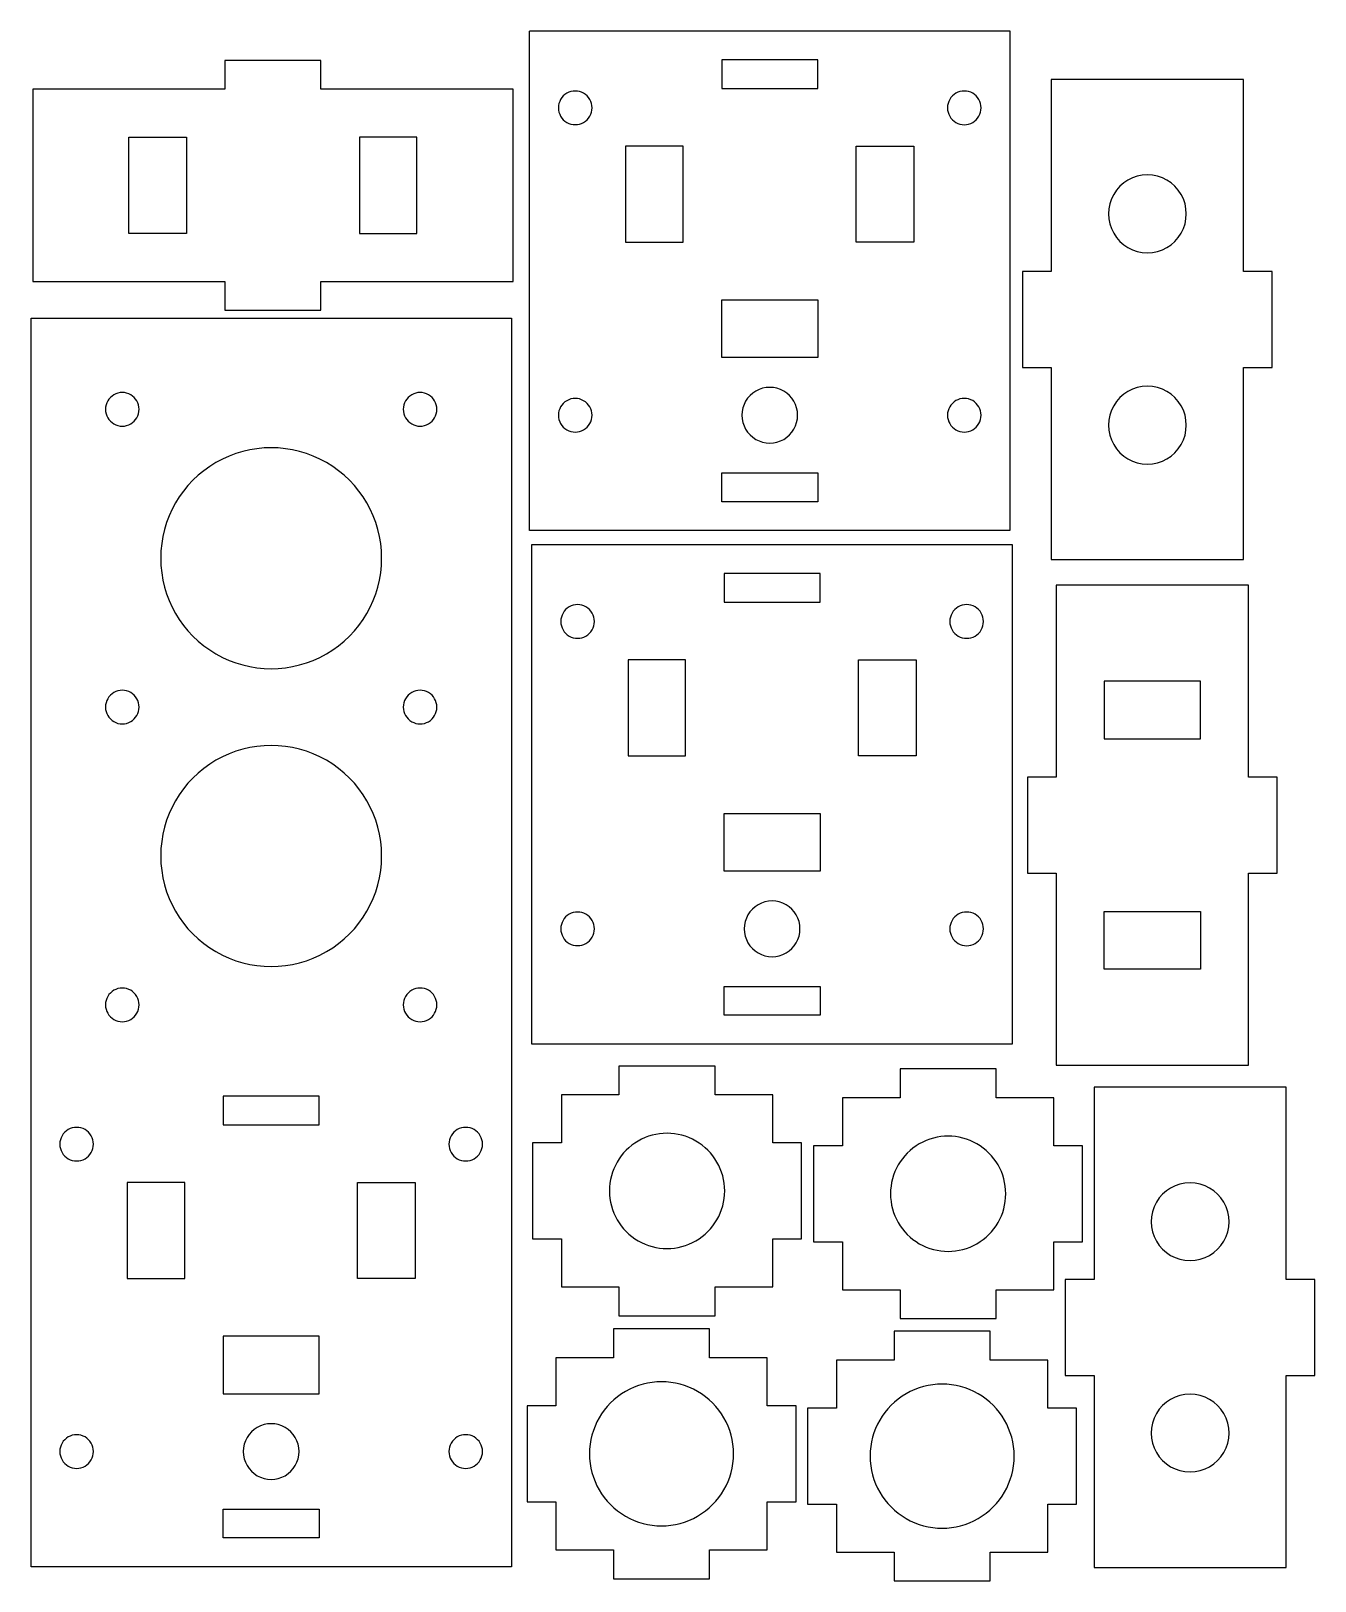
# Model space of a CAD drawing. Extents: x 5 to 274, y 3 to 165.
# Drawn here: x 4.7 to 138.4, y 3.5 to 164.9 of the extents above; entities that cross this region are included whole.
import ezdxf

# ---------------------------------------------------------------- set-up
doc = ezdxf.new("R2010")
doc.units = 0
doc.layers.add('Layer_1', color=7, linetype='CONTINUOUS')

msp = doc.modelspace()

# ---------------------------------------------------------------- linework, layer by layer
at = {"layer": 'Layer_1', "color": 7}
for p, q in [((56.642858, 112.893654), (56.642858, 164.893652)), ((56.642858, 164.893652), (106.642857, 164.893652)), ((106.642857, 164.893652), (106.642857, 112.893654)), ((34.924009, 161.824954), (24.92386, 161.824954)), ((24.92386, 161.824954), (24.92386, 158.824689)), ((34.924009, 158.824689), (34.924009, 161.824954)), ((130.952562, 159.861723), (110.952266, 159.861723)), ((110.952266, 159.861723), (110.952266, 139.86198)), ((130.952562, 139.86198), (130.952562, 159.861723)), ((24.92386, 158.824689), (4.924117, 158.824689)), ((4.924117, 158.824689), (4.924117, 138.824946)), ((54.923752, 158.824689), (34.924009, 158.824689)), ((54.923752, 138.824946), (54.923752, 158.824689)), ((4.924117, 138.824946), (24.92386, 138.824946)), ((24.92386, 138.824946), (24.92386, 135.824681)), ((34.924009, 135.824681), (34.924009, 138.824946)), ((34.924009, 138.824946), (54.923752, 138.824946)), ((110.952266, 139.86198), (107.952551, 139.86198)), ((107.952551, 139.86198), (107.952551, 129.861831)), ((133.952274, 139.86198), (130.952562, 139.86198)), ((133.952274, 129.861831), (133.952274, 139.86198)), ((133.952274, 139.86198), (133.952274, 139.86198)), ((24.92386, 135.824681), (34.924009, 135.824681)), ((34.924009, 135.824681), (34.924009, 135.824681)), ((4.745735, 5.007081), (4.745735, 135.007081)), ((4.745735, 135.007081), (54.745734, 135.007081)), ((54.745734, 135.007081), (54.745734, 5.007081)), ((107.952551, 129.861831), (110.952266, 129.861831)), ((110.952266, 129.861831), (110.952266, 109.862088)), ((130.952562, 109.862088), (130.952562, 129.861831)), ((130.952562, 129.861831), (133.952274, 129.861831)), ((106.642857, 112.893654), (56.642858, 112.893654)), ((56.887847, 59.42224), (56.887847, 111.422238)), ((56.887847, 111.422238), (106.887845, 111.422238)), ((106.642857, 112.893654), (106.642857, 112.893654)), ((106.887845, 111.422238), (106.887845, 59.42224)), ((110.952266, 109.862088), (130.952562, 109.862088)), ((131.465543, 107.214855), (111.4658, 107.214855)), ((111.4658, 107.214855), (111.4658, 87.215112)), ((131.465543, 87.215112), (131.465543, 107.214855)), ((111.4658, 87.215112), (108.465535, 87.215112)), ((108.465535, 87.215112), (108.465535, 77.214963)), ((134.465808, 87.215112), (131.465543, 87.215112)), ((134.465808, 77.214963), (134.465808, 87.215112)), ((134.465808, 87.215112), (134.465808, 87.215112)), ((108.465535, 77.214963), (111.4658, 77.214963)), ((111.4658, 77.214963), (111.4658, 57.21522)), ((131.465543, 57.21522), (131.465543, 77.214963)), ((131.465543, 77.214963), (134.465808, 77.214963)), ((106.887845, 59.42224), (56.887847, 59.42224)), ((106.887845, 59.42224), (106.887845, 59.42224)), ((65.95007, 57.139187), (65.95007, 54.138922)), ((75.950216, 57.139187), (65.95007, 57.139187)), ((65.95007, 57.139187), (65.95007, 57.139187)), ((75.950216, 54.138922), (75.950216, 57.139187)), ((95.211818, 56.843988), (95.211818, 53.84374)), ((105.211965, 56.843988), (95.211818, 56.843988)), ((95.211818, 56.843988), (95.211818, 56.843988)), ((105.211965, 53.84374), (105.211965, 56.843988)), ((111.4658, 57.21522), (131.465543, 57.21522)), ((135.397788, 54.932499), (115.397492, 54.932499)), ((115.397492, 54.932499), (115.397492, 34.932757)), ((135.397788, 34.932757), (135.397788, 54.932499)), ((65.95007, 54.138922), (59.95009, 54.138922)), ((59.95009, 54.138922), (59.95009, 49.13885)), ((81.950196, 54.138922), (75.950216, 54.138922)), ((81.950196, 49.13885), (81.950196, 54.138922)), ((95.211818, 53.84374), (89.211839, 53.84374)), ((89.211839, 53.84374), (89.211839, 48.843665)), ((111.211944, 53.84374), (105.211965, 53.84374)), ((111.211944, 48.843665), (111.211944, 53.84374)), ((59.95009, 49.13885), (56.949825, 49.13885)), ((56.949825, 49.13885), (56.949825, 39.139254)), ((84.949908, 49.13885), (81.950196, 49.13885)), ((84.949908, 39.139254), (84.949908, 49.13885)), ((89.211839, 48.843665), (86.211574, 48.843665)), ((86.211574, 48.843665), (86.211574, 38.844052)), ((114.211656, 48.843665), (111.211944, 48.843665)), ((114.211656, 38.844052), (114.211656, 48.843665)), ((56.949825, 39.139254), (59.95009, 39.139254)), ((59.95009, 39.139254), (59.95009, 34.139179)), ((81.950196, 34.139179), (81.950196, 39.139254)), ((81.950196, 39.139254), (84.949908, 39.139254)), ((86.211574, 38.844052), (89.211839, 38.844052)), ((89.211839, 38.844052), (89.211839, 33.843977)), ((111.211944, 33.843977), (111.211944, 38.844052)), ((111.211944, 38.844052), (114.211656, 38.844052)), ((59.95009, 34.139179), (65.95007, 34.139179)), ((65.95007, 34.139179), (65.95007, 31.138914)), ((75.950216, 31.138914), (75.950216, 34.139179)), ((75.950216, 34.139179), (81.950196, 34.139179)), ((115.397492, 34.932757), (112.397777, 34.932757)), ((112.397777, 34.932757), (112.397777, 24.932607)), ((138.397499, 34.932757), (135.397788, 34.932757)), ((138.397499, 24.932607), (138.397499, 34.932757)), ((138.397499, 34.932757), (138.397499, 34.932757)), ((89.211839, 33.843977), (95.211818, 33.843977)), ((95.211818, 33.843977), (95.211818, 30.843729)), ((105.211965, 30.843729), (105.211965, 33.843977)), ((105.211965, 33.843977), (111.211944, 33.843977)), ((65.95007, 31.138914), (75.950216, 31.138914)), ((95.211818, 30.843729), (105.211965, 30.843729)), ((65.379343, 29.770791), (65.379343, 26.770526)), ((75.379493, 29.770791), (65.379343, 29.770791)), ((65.379343, 29.770791), (65.379343, 29.770791)), ((75.379493, 26.770526), (75.379493, 29.770791)), ((94.583975, 29.530188), (94.583975, 26.529923)), ((104.584125, 29.530188), (94.583975, 29.530188)), ((94.583975, 29.530188), (94.583975, 29.530188)), ((104.584125, 26.529923), (104.584125, 29.530188)), ((65.379343, 26.770526), (59.379366, 26.770526)), ((59.379366, 26.770526), (59.379366, 21.771005)), ((81.379469, 26.770526), (75.379493, 26.770526)), ((81.379469, 21.771005), (81.379469, 26.770526)), ((94.583975, 26.529923), (88.583999, 26.529923)), ((88.583999, 26.529923), (88.583999, 21.530402)), ((110.584101, 26.529923), (104.584125, 26.529923)), ((110.584101, 21.530402), (110.584101, 26.529923)), ((112.397777, 24.932607), (115.397492, 24.932607)), ((115.397492, 24.932607), (115.397492, 4.932865)), ((135.397788, 4.932865), (135.397788, 24.932607)), ((135.397788, 24.932607), (138.397499, 24.932607)), ((59.379366, 21.771005), (56.379652, 21.771005)), ((56.379652, 21.771005), (56.379652, 11.770856)), ((84.379734, 21.771005), (81.379469, 21.771005)), ((84.379734, 11.770856), (84.379734, 21.771005)), ((88.583999, 21.530402), (85.584284, 21.530402)), ((85.584284, 21.530402), (85.584284, 11.530253)), ((113.584366, 21.530402), (110.584101, 21.530402)), ((113.584366, 11.530253), (113.584366, 21.530402)), ((56.379652, 11.770856), (59.379366, 11.770856)), ((59.379366, 11.770856), (59.379366, 6.770784)), ((81.379469, 6.770784), (81.379469, 11.770856)), ((81.379469, 11.770856), (84.379734, 11.770856)), ((85.584284, 11.530253), (88.583999, 11.530253)), ((88.583999, 11.530253), (88.583999, 6.530181)), ((110.584101, 6.530181), (110.584101, 11.530253)), ((110.584101, 11.530253), (113.584366, 11.530253)), ((59.379366, 6.770784), (65.379343, 6.770784)), ((65.379343, 6.770784), (65.379343, 3.770519)), ((75.379493, 3.770519), (75.379493, 6.770784)), ((75.379493, 6.770784), (81.379469, 6.770784)), ((88.583999, 6.530181), (94.583975, 6.530181)), ((94.583975, 6.530181), (94.583975, 3.529916)), ((104.584125, 3.529916), (104.584125, 6.530181)), ((104.584125, 6.530181), (110.584101, 6.530181)), ((54.745734, 5.007081), (4.745735, 5.007081)), ((54.745734, 5.007081), (54.745734, 5.007081)), ((115.397492, 4.932865), (135.397788, 4.932865)), ((65.379343, 3.770519), (75.379493, 3.770519)), ((94.583975, 3.529916), (104.584125, 3.529916))]:
    msp.add_line(p, q, dxfattribs=at)
at = {"layer": 'Layer_1', "color": 1}
for p, q in [((86.642857, 161.893652), (76.642858, 161.893652)), ((76.642858, 161.893652), (76.642858, 158.893652)), ((86.642857, 158.893652), (86.642857, 161.893652)), ((86.642857, 161.893652), (86.642857, 161.893652)), ((76.642858, 158.893652), (86.642857, 158.893652)), ((63.142858, 156.893654), (63.142858, 156.893654)), ((103.642857, 156.893654), (103.642857, 156.893654)), ((14.923857, 143.824792), (14.923857, 153.8248)), ((14.923857, 153.8248), (20.923857, 153.8248)), ((20.923857, 153.8248), (20.923857, 143.824792)), ((44.923856, 153.8248), (38.923857, 153.8248)), ((38.923857, 153.8248), (38.923857, 143.824792)), ((44.923856, 143.824792), (44.923856, 153.8248)), ((72.642858, 152.893653), (66.642858, 152.893653)), ((66.642858, 152.893653), (66.642858, 142.893653)), ((72.642858, 142.893653), (72.642858, 152.893653)), ((72.642858, 152.893653), (72.642858, 152.893653)), ((90.642858, 142.893653), (90.642858, 152.893653)), ((90.642858, 152.893653), (96.642857, 152.893653)), ((96.642857, 152.893653), (96.642857, 142.893653)), ((96.642857, 152.893653), (96.642857, 152.893653)), ((20.923857, 143.824792), (14.923857, 143.824792)), ((14.923857, 143.824792), (14.923857, 143.824792)), ((38.923857, 143.824792), (44.923856, 143.824792)), ((38.923857, 143.824792), (38.923857, 143.824792)), ((66.642858, 142.893653), (72.642858, 142.893653)), ((96.642857, 142.893653), (90.642858, 142.893653)), ((120.952486, 141.811906), (120.952486, 141.811906)), ((76.642858, 130.893652), (76.642858, 136.893651)), ((76.642858, 136.893651), (86.642857, 136.893651)), ((86.642857, 136.893651), (86.642857, 130.893652)), ((86.642857, 130.893652), (76.642858, 130.893652)), ((86.642857, 130.893652), (86.642857, 130.893652)), ((15.995735, 125.50708), (15.995735, 125.50708)), ((46.995734, 125.50708), (46.995734, 125.50708)), ((63.142858, 124.893658), (63.142858, 124.893658)), ((84.542858, 124.893658), (84.542858, 124.893658)), ((103.642857, 124.893658), (103.642857, 124.893658)), ((120.952486, 119.811906), (120.952486, 119.811906)), ((76.642858, 115.893648), (76.642858, 118.893642)), ((76.642858, 118.893642), (86.642857, 118.893642)), ((86.642857, 118.893642), (86.642857, 115.893648)), ((86.642857, 115.893648), (76.642858, 115.893648)), ((86.642857, 115.893648), (86.642857, 115.893648)), ((41.245735, 110.00708), (41.245735, 110.00708)), ((86.887846, 108.422238), (76.887847, 108.422238)), ((76.887847, 108.422238), (76.887847, 105.422238)), ((86.887846, 105.422238), (86.887846, 108.422238)), ((86.887846, 108.422238), (86.887846, 108.422238)), ((76.887847, 105.422238), (86.887846, 105.422238)), ((63.387847, 103.42224), (63.387847, 103.42224)), ((103.887846, 103.42224), (103.887846, 103.42224)), ((72.887846, 99.422239), (66.887847, 99.422239)), ((66.887847, 99.422239), (66.887847, 89.422239)), ((72.887846, 89.422239), (72.887846, 99.422239)), ((72.887846, 99.422239), (72.887846, 99.422239)), ((90.887846, 89.422239), (90.887846, 99.422239)), ((90.887846, 99.422239), (96.887846, 99.422239)), ((96.887846, 99.422239), (96.887846, 89.422239)), ((96.887846, 99.422239), (96.887846, 99.422239)), ((126.465697, 97.214959), (116.465689, 97.214959)), ((116.465689, 97.214959), (116.465689, 91.214959)), ((126.465697, 91.214959), (126.465697, 97.214959)), ((15.995735, 94.50708), (15.995735, 94.50708)), ((46.995734, 94.50708), (46.995734, 94.50708)), ((116.465689, 91.214959), (126.465697, 91.214959)), ((126.465697, 91.214959), (126.465697, 91.214959)), ((66.887847, 89.422239), (72.887846, 89.422239)), ((96.887846, 89.422239), (90.887846, 89.422239)), ((76.887847, 77.422238), (76.887847, 83.422237)), ((76.887847, 83.422237), (86.887846, 83.422237)), ((86.887846, 83.422237), (86.887846, 77.422238)), ((41.245735, 79.00708), (41.245735, 79.00708)), ((86.887846, 77.422238), (76.887847, 77.422238)), ((86.887846, 77.422238), (86.887846, 77.422238)), ((116.465689, 67.21496), (116.465689, 73.214959)), ((116.465689, 73.214959), (126.465697, 73.214959)), ((126.465697, 73.214959), (126.465697, 67.21496)), ((63.387847, 71.422244), (63.387847, 71.422244)), ((84.787847, 71.422244), (84.787847, 71.422244)), ((103.887846, 71.422244), (103.887846, 71.422244)), ((126.465697, 67.21496), (116.465689, 67.21496)), ((126.465697, 67.21496), (126.465697, 67.21496)), ((76.887847, 62.422234), (76.887847, 65.422228)), ((76.887847, 65.422228), (86.887846, 65.422228)), ((86.887846, 65.422228), (86.887846, 62.422234)), ((15.995735, 63.50708), (15.995735, 63.50708)), ((46.995734, 63.50708), (46.995734, 63.50708)), ((86.887846, 62.422234), (76.887847, 62.422234)), ((86.887846, 62.422234), (86.887846, 62.422234)), ((34.745734, 54.007079), (24.745735, 54.007079)), ((24.745735, 54.007079), (24.745735, 51.007079)), ((34.745734, 51.007079), (34.745734, 54.007079)), ((24.745735, 51.007079), (34.745734, 51.007079)), ((24.745735, 51.007079), (24.745735, 51.007079)), ((11.245735, 49.007081), (11.245735, 49.007081)), ((51.745734, 49.007081), (51.745734, 49.007081)), ((20.745735, 45.00708), (14.745735, 45.00708)), ((14.745735, 45.00708), (14.745735, 35.00708)), ((20.745735, 35.00708), (20.745735, 45.00708)), ((20.745735, 45.00708), (20.745735, 45.00708)), ((38.745735, 35.00708), (38.745735, 45.00708)), ((38.745735, 45.00708), (44.745734, 45.00708)), ((44.745734, 45.00708), (44.745734, 35.00708)), ((76.949986, 44.139086), (76.949986, 44.139086)), ((106.211734, 43.843901), (106.211734, 43.843901)), ((125.397712, 36.882683), (125.397712, 36.882683)), ((14.745735, 35.00708), (20.745735, 35.00708)), ((44.745734, 35.00708), (38.745735, 35.00708)), ((38.745735, 35.00708), (38.745735, 35.00708)), ((34.745734, 29.007078), (24.745735, 29.007078)), ((24.745735, 29.007078), (24.745735, 23.007079)), ((34.745734, 23.007079), (34.745734, 29.007078)), ((24.745735, 23.007079), (34.745734, 23.007079)), ((24.745735, 23.007079), (24.745735, 23.007079)), ((11.245735, 17.007085), (11.245735, 17.007085)), ((32.645735, 17.007085), (32.645735, 17.007085)), ((51.745734, 17.007085), (51.745734, 17.007085)), ((77.879496, 16.770766), (77.879496, 16.770766)), ((107.084128, 16.530164), (107.084128, 16.530164)), ((125.397712, 14.882683), (125.397712, 14.882683)), ((24.745735, 11.007069), (34.745734, 11.007069)), ((24.745735, 8.007075), (24.745735, 11.007069)), ((24.745735, 11.007069), (24.745735, 11.007069)), ((34.745734, 11.007069), (34.745734, 8.007075)), ((34.745734, 8.007075), (24.745735, 8.007075))]:
    msp.add_line(p, q, dxfattribs=at)
for points in [[(60.517858, 158.409198), (59.976406, 158.096591), (59.642858, 157.518868), (59.642858, 156.893654)], [(62.267858, 158.409198), (61.726406, 158.721805), (61.05931, 158.721805), (60.517858, 158.409198)], [(63.142858, 156.893654), (63.142858, 157.518868), (62.80931, 158.096591), (62.267858, 158.409198)], [(101.017404, 158.410508), (100.475722, 158.097551), (100.142297, 157.519242), (100.142858, 156.893654)], [(102.768311, 158.410508), (102.226629, 158.723464), (101.559087, 158.723464), (101.017404, 158.410508)], [(103.642857, 156.893654), (103.643419, 157.519242), (103.309994, 158.097551), (102.768311, 158.410508)], [(59.642858, 156.893654), (59.642858, 156.268439), (59.976406, 155.690717), (60.517858, 155.378109)], [(62.267858, 155.378109), (62.80931, 155.690717), (63.142858, 156.268439), (63.142858, 156.893654)], [(100.142858, 156.893654), (100.142297, 156.268065), (100.475722, 155.689756), (101.017404, 155.3768)], [(102.768311, 155.3768), (103.309994, 155.689756), (103.643419, 156.268065), (103.642857, 156.893654)], [(60.517858, 155.378109), (61.05931, 155.065502), (61.726406, 155.065502), (62.267858, 155.378109)], [(101.017404, 155.3768), (101.559087, 155.063843), (102.226629, 155.063843), (102.768311, 155.3768)], [(120.952486, 149.911906), (119.505306, 149.912288), (118.167892, 149.140446), (117.444192, 147.887215)], [(124.46078, 147.887215), (123.737079, 149.140446), (122.399666, 149.912288), (120.952486, 149.911906)], [(117.444192, 147.887215), (116.720491, 146.633983), (116.720491, 145.089829), (117.444192, 143.836597)], [(124.46078, 143.836597), (125.18448, 145.089829), (125.18448, 146.633983), (124.46078, 147.887215)], [(117.444192, 143.836597), (118.167892, 142.583366), (119.505306, 141.811524), (120.952486, 141.811906)], [(120.952486, 141.811906), (122.399666, 141.811524), (123.737079, 142.583366), (124.46078, 143.836597)], [(83.093119, 127.405886), (82.195723, 127.924122), (81.089993, 127.924122), (80.192597, 127.405886)], [(120.952486, 127.911906), (119.50556, 127.911906), (118.168545, 127.139981), (117.445083, 125.886906)], [(124.459889, 125.886906), (123.736426, 127.139981), (122.399412, 127.911906), (120.952486, 127.911906)], [(13.370735, 127.022624), (12.829283, 126.710017), (12.495735, 126.132295), (12.495735, 125.50708)], [(15.120735, 127.022624), (14.579283, 127.335232), (13.912187, 127.335232), (13.370735, 127.022624)], [(15.995735, 125.50708), (15.995735, 126.132295), (15.662187, 126.710017), (15.120735, 127.022624)], [(44.370329, 127.023796), (43.828671, 126.710876), (43.495233, 126.132629), (43.495735, 125.50708)], [(46.12114, 127.023796), (45.579482, 127.336715), (44.911987, 127.336715), (44.370329, 127.023796)], [(46.995734, 125.50708), (46.996236, 126.132629), (46.662798, 126.710876), (46.12114, 127.023796)], [(60.517858, 126.409203), (59.976406, 126.096595), (59.642858, 125.518873), (59.642858, 124.893658)], [(62.267858, 126.409203), (61.726406, 126.72181), (61.05931, 126.72181), (60.517858, 126.409203)], [(63.142858, 124.893658), (63.142858, 125.518873), (62.80931, 126.096595), (62.267858, 126.409203)], [(80.192597, 127.405886), (79.295201, 126.88765), (78.742535, 125.929944), (78.742858, 124.893658)], [(84.542858, 124.893658), (84.543181, 125.929944), (83.990515, 126.88765), (83.093119, 127.405886)], [(101.017404, 126.410512), (100.475722, 126.097556), (100.142297, 125.519247), (100.142858, 124.893658)], [(102.768311, 126.410512), (102.226629, 126.723469), (101.559087, 126.723469), (101.017404, 126.410512)], [(103.642857, 124.893658), (103.643419, 125.519247), (103.309994, 126.097556), (102.768311, 126.410512)], [(117.445083, 125.886906), (116.72162, 124.633832), (116.72162, 123.08998), (117.445083, 121.836906)], [(124.459889, 121.836906), (125.183352, 123.08998), (125.183352, 124.633832), (124.459889, 125.886906)], [(12.495735, 125.50708), (12.495735, 124.881865), (12.829283, 124.304143), (13.370735, 123.991535)], [(15.120735, 123.991535), (15.662187, 124.304143), (15.995735, 124.881865), (15.995735, 125.50708)], [(43.495735, 125.50708), (43.495233, 124.881531), (43.828671, 124.303284), (44.370329, 123.990364)], [(46.12114, 123.990364), (46.662798, 124.303284), (46.996236, 124.881531), (46.995734, 125.50708)], [(59.642858, 124.893658), (59.642858, 124.268444), (59.976406, 123.690721), (60.517858, 123.378114)], [(62.267858, 123.378114), (62.80931, 123.690721), (63.142858, 124.268444), (63.142858, 124.893658)], [(78.742858, 124.893658), (78.742535, 123.857373), (79.295201, 122.899667), (80.192597, 122.381431)], [(83.093119, 122.381431), (83.990515, 122.899667), (84.543181, 123.857373), (84.542858, 124.893658)], [(100.142858, 124.893658), (100.142297, 124.26807), (100.475722, 123.689761), (101.017404, 123.376804)], [(102.768311, 123.376804), (103.309994, 123.689761), (103.643419, 124.26807), (103.642857, 124.893658)], [(13.370735, 123.991535), (13.912187, 123.678928), (14.579283, 123.678928), (15.120735, 123.991535)], [(44.370329, 123.990364), (44.911987, 123.677445), (45.579482, 123.677445), (46.12114, 123.990364)], [(60.517858, 123.378114), (61.05931, 123.065506), (61.726406, 123.065506), (62.267858, 123.378114)], [(101.017404, 123.376804), (101.559087, 123.063848), (102.226629, 123.063848), (102.768311, 123.376804)], [(35.495735, 119.966372), (31.937623, 122.020649), (27.553847, 122.020649), (23.995735, 119.966372)], [(80.192597, 122.381431), (81.089993, 121.863195), (82.195723, 121.863195), (83.093119, 122.381431)], [(117.445083, 121.836906), (118.168545, 120.583831), (119.50556, 119.811906), (120.952486, 119.811906)], [(120.952486, 119.811906), (122.399412, 119.811906), (123.736426, 120.583831), (124.459889, 121.836906)], [(23.995735, 119.966372), (20.437623, 117.912095), (18.245735, 114.115634), (18.245735, 110.00708)], [(41.245735, 110.00708), (41.245735, 114.115634), (39.053848, 117.912095), (35.495735, 119.966372)], [(18.245735, 110.00708), (18.245735, 105.898526), (20.437623, 102.102065), (23.995735, 100.047788)], [(35.495735, 100.047788), (39.053848, 102.102065), (41.245735, 105.898526), (41.245735, 110.00708)], [(60.762847, 104.937784), (60.221395, 104.625177), (59.887847, 104.047454), (59.887847, 103.42224)], [(62.512847, 104.937784), (61.971395, 105.250392), (61.304298, 105.250392), (60.762847, 104.937784)], [(63.387847, 103.42224), (63.387847, 104.047454), (63.054298, 104.625177), (62.512847, 104.937784)], [(101.262393, 104.939094), (100.72071, 104.626137), (100.387285, 104.047829), (100.387847, 103.42224)], [(103.0133, 104.939094), (102.471618, 105.25205), (101.804075, 105.25205), (101.262393, 104.939094)], [(103.887846, 103.42224), (103.888407, 104.047829), (103.554982, 104.626137), (103.0133, 104.939094)], [(59.887847, 103.42224), (59.887847, 102.797025), (60.221395, 102.219303), (60.762847, 101.906695)], [(62.512847, 101.906695), (63.054298, 102.219303), (63.387847, 102.797025), (63.387847, 103.42224)], [(100.387847, 103.42224), (100.387285, 102.796651), (100.72071, 102.218342), (101.262393, 101.905386)], [(103.0133, 101.905386), (103.554982, 102.218342), (103.888407, 102.796651), (103.887846, 103.42224)], [(60.762847, 101.906695), (61.304298, 101.594088), (61.971395, 101.594088), (62.512847, 101.906695)], [(101.262393, 101.905386), (101.804075, 101.592429), (102.471618, 101.592429), (103.0133, 101.905386)], [(23.995735, 100.047788), (27.553847, 97.99351), (31.937623, 97.99351), (35.495735, 100.047788)], [(13.370735, 96.022624), (12.829283, 95.710017), (12.495735, 95.132295), (12.495735, 94.50708)], [(15.120735, 96.022624), (14.579283, 96.335232), (13.912187, 96.335232), (13.370735, 96.022624)], [(15.995735, 94.50708), (15.995735, 95.132295), (15.662187, 95.710017), (15.120735, 96.022624)], [(44.370329, 96.023795), (43.828671, 95.710876), (43.495233, 95.132629), (43.495735, 94.50708)], [(46.12114, 96.023795), (45.579482, 96.336715), (44.911987, 96.336715), (44.370329, 96.023795)], [(46.995734, 94.50708), (46.996236, 95.132629), (46.662798, 95.710876), (46.12114, 96.023795)], [(12.495735, 94.50708), (12.495735, 93.881865), (12.829283, 93.304143), (13.370735, 92.991535)], [(15.120735, 92.991535), (15.662187, 93.304143), (15.995735, 93.881865), (15.995735, 94.50708)], [(43.495735, 94.50708), (43.495233, 93.881531), (43.828671, 93.303284), (44.370329, 92.990364)], [(46.12114, 92.990364), (46.662798, 93.303284), (46.996236, 93.881531), (46.995734, 94.50708)], [(13.370735, 92.991535), (13.912187, 92.678928), (14.579283, 92.678928), (15.120735, 92.991535)], [(44.370329, 92.990364), (44.911987, 92.677444), (45.579482, 92.677444), (46.12114, 92.990364)], [(35.495735, 88.966372), (31.937623, 91.020649), (27.553847, 91.020649), (23.995735, 88.966372)], [(23.995735, 88.966372), (20.437623, 86.912095), (18.245735, 83.115634), (18.245735, 79.00708)], [(41.245735, 79.00708), (41.245735, 83.115634), (39.053848, 86.912095), (35.495735, 88.966372)], [(18.245735, 79.00708), (18.245735, 74.898525), (20.437623, 71.102065), (23.995735, 69.047788)], [(35.495735, 69.047788), (39.053848, 71.102065), (41.245735, 74.898525), (41.245735, 79.00708)], [(83.338108, 73.934472), (82.440712, 74.452708), (81.334981, 74.452708), (80.437585, 73.934472)], [(60.762847, 72.937789), (60.221395, 72.625181), (59.887847, 72.047459), (59.887847, 71.422244)], [(62.512847, 72.937789), (61.971395, 73.250396), (61.304298, 73.250396), (60.762847, 72.937789)], [(63.387847, 71.422244), (63.387847, 72.047459), (63.054298, 72.625181), (62.512847, 72.937789)], [(80.437585, 73.934472), (79.54019, 73.416236), (78.987523, 72.45853), (78.987847, 71.422244)], [(84.787847, 71.422244), (84.78817, 72.45853), (84.235504, 73.416236), (83.338108, 73.934472)], [(101.262393, 72.939098), (100.72071, 72.626142), (100.387285, 72.047833), (100.387847, 71.422244)], [(103.0133, 72.939098), (102.471618, 73.252055), (101.804075, 73.252055), (101.262393, 72.939098)], [(103.887846, 71.422244), (103.888407, 72.047833), (103.554982, 72.626142), (103.0133, 72.939098)], [(59.887847, 71.422244), (59.887847, 70.79703), (60.221395, 70.219307), (60.762847, 69.9067)], [(62.512847, 69.9067), (63.054298, 70.219307), (63.387847, 70.79703), (63.387847, 71.422244)], [(78.987847, 71.422244), (78.987523, 70.385959), (79.54019, 69.428253), (80.437585, 68.910017)], [(83.338108, 68.910017), (84.235504, 69.428253), (84.78817, 70.385959), (84.787847, 71.422244)], [(100.387847, 71.422244), (100.387285, 70.796656), (100.72071, 70.218347), (101.262393, 69.90539)], [(103.0133, 69.90539), (103.554982, 70.218347), (103.888407, 70.796656), (103.887846, 71.422244)], [(60.762847, 69.9067), (61.304298, 69.594093), (61.971395, 69.594093), (62.512847, 69.9067)], [(101.262393, 69.90539), (101.804075, 69.592434), (102.471618, 69.592434), (103.0133, 69.90539)], [(23.995735, 69.047788), (27.553847, 66.99351), (31.937623, 66.99351), (35.495735, 69.047788)], [(80.437585, 68.910017), (81.334981, 68.391781), (82.440712, 68.391781), (83.338108, 68.910017)], [(13.370735, 65.022624), (12.829283, 64.710017), (12.495735, 64.132295), (12.495735, 63.50708)], [(15.120735, 65.022624), (14.579283, 65.335232), (13.912187, 65.335232), (13.370735, 65.022624)], [(15.995735, 63.50708), (15.995735, 64.132295), (15.662187, 64.710017), (15.120735, 65.022624)], [(44.370329, 65.023795), (43.828671, 64.710876), (43.495233, 64.132629), (43.495735, 63.50708)], [(46.12114, 65.023795), (45.579482, 65.336715), (44.911987, 65.336715), (44.370329, 65.023795)], [(46.995734, 63.50708), (46.996236, 64.132629), (46.662798, 64.710876), (46.12114, 65.023795)], [(12.495735, 63.50708), (12.495735, 62.881865), (12.829283, 62.304143), (13.370735, 61.991535)], [(15.120735, 61.991535), (15.662187, 62.304143), (15.995735, 62.881865), (15.995735, 63.50708)], [(43.495735, 63.50708), (43.495233, 62.88153), (43.828671, 62.303284), (44.370329, 61.990364)], [(46.12114, 61.990364), (46.662798, 62.303284), (46.996236, 62.88153), (46.995734, 63.50708)], [(13.370735, 61.991535), (13.912187, 61.678928), (14.579283, 61.678928), (15.120735, 61.991535)], [(44.370329, 61.990364), (44.911987, 61.677444), (45.579482, 61.677444), (46.12114, 61.990364)], [(8.620735, 50.522625), (8.079283, 50.210018), (7.745735, 49.632295), (7.745735, 49.007081)], [(10.370735, 50.522625), (9.829283, 50.835232), (9.162187, 50.835232), (8.620735, 50.522625)], [(11.245735, 49.007081), (11.245735, 49.632295), (10.912187, 50.210018), (10.370735, 50.522625)], [(49.120281, 50.523934), (48.578599, 50.210978), (48.245174, 49.632669), (48.245735, 49.007081)], [(50.871188, 50.523934), (50.329506, 50.836891), (49.661963, 50.836891), (49.120281, 50.523934)], [(51.745734, 49.007081), (51.746296, 49.632669), (51.412871, 50.210978), (50.871188, 50.523934)], [(73.950362, 49.336323), (72.093764, 50.408408), (69.806208, 50.408408), (67.94961, 49.336323)], [(103.211733, 49.040053), (101.355327, 50.11185), (99.06814, 50.11185), (97.211733, 49.040053)], [(7.745735, 49.007081), (7.745735, 48.381866), (8.079283, 47.804143), (8.620735, 47.491536)], [(10.370735, 47.491536), (10.912187, 47.804143), (11.245735, 48.381866), (11.245735, 49.007081)], [(48.245735, 49.007081), (48.245174, 48.381492), (48.578599, 47.803183), (49.120281, 47.490227)], [(50.871188, 47.490227), (51.412871, 47.803183), (51.746296, 48.381492), (51.745734, 49.007081)], [(67.94961, 49.336323), (66.093013, 48.264237), (64.949521, 46.282989), (64.949986, 44.139086)], [(76.949986, 44.139086), (76.950451, 46.282989), (75.806959, 48.264237), (73.950362, 49.336323)], [(97.211733, 49.040053), (95.355327, 47.968257), (94.211733, 45.987494), (94.211734, 43.843901)], [(106.211734, 43.843901), (106.211734, 45.987494), (105.06814, 47.968257), (103.211733, 49.040053)], [(8.620735, 47.491536), (9.162187, 47.178929), (9.829283, 47.178929), (10.370735, 47.491536)], [(49.120281, 47.490227), (49.661963, 47.17727), (50.329506, 47.17727), (50.871188, 47.490227)], [(64.949986, 44.139086), (64.949521, 41.995182), (66.093013, 40.013935), (67.94961, 38.941849)], [(73.950362, 38.941849), (75.806959, 40.013935), (76.950451, 41.995182), (76.949986, 44.139086)], [(94.211734, 43.843901), (94.211734, 41.700307), (95.355327, 39.719545), (97.211734, 38.647748)], [(103.211734, 38.647748), (105.06814, 39.719545), (106.211734, 41.700307), (106.211734, 43.843901)], [(125.397712, 44.982683), (123.950531, 44.983065), (122.613118, 44.211223), (121.889418, 42.957992)], [(128.906005, 42.957992), (128.182305, 44.211223), (126.844892, 44.983065), (125.397712, 44.982683)], [(121.889418, 42.957992), (121.165717, 41.70476), (121.165717, 40.160605), (121.889418, 38.907374)], [(128.906005, 38.907374), (129.629706, 40.160605), (129.629706, 41.70476), (128.906005, 42.957992)], [(67.94961, 38.941849), (69.806208, 37.869763), (72.093764, 37.869763), (73.950362, 38.941849)], [(121.889418, 38.907374), (122.613118, 37.654143), (123.950531, 36.882301), (125.397712, 36.882683)], [(125.397712, 36.882683), (126.844892, 36.882301), (128.182305, 37.654143), (128.906005, 38.907374)], [(97.211734, 38.647748), (99.06814, 37.575952), (101.355327, 37.575952), (103.211734, 38.647748)], [(74.129496, 23.265957), (71.808988, 24.605703), (68.950004, 24.605703), (66.629496, 23.265957)], [(103.334128, 23.025354), (101.01362, 24.3651), (98.154637, 24.3651), (95.834128, 23.025354)], [(66.629496, 23.265957), (64.308988, 21.926211), (62.879496, 19.450258), (62.879496, 16.770766)], [(77.879496, 16.770766), (77.879496, 19.450258), (76.450004, 21.926211), (74.129496, 23.265957)], [(95.834128, 23.025354), (93.51362, 21.685608), (92.084128, 19.209655), (92.084128, 16.530164)], [(107.084128, 16.530164), (107.084128, 19.209655), (105.654636, 21.685608), (103.334128, 23.025354)], [(125.397712, 22.982683), (123.950786, 22.982683), (122.613771, 22.210758), (121.890308, 20.957683)], [(128.905115, 20.957683), (128.181652, 22.210758), (126.844637, 22.982683), (125.397712, 22.982683)], [(28.295474, 19.519313), (27.398078, 19.001077), (26.845412, 18.043371), (26.845735, 17.007085)], [(31.195996, 19.519313), (30.2986, 20.037549), (29.19287, 20.037549), (28.295474, 19.519313)], [(32.645735, 17.007085), (32.646058, 18.043371), (32.093392, 19.001077), (31.195996, 19.519313)], [(121.890308, 20.957683), (121.166845, 19.704609), (121.166845, 18.160757), (121.890308, 16.907683)], [(128.905115, 16.907683), (129.628578, 18.160757), (129.628578, 19.704609), (128.905115, 20.957683)], [(8.620735, 18.52263), (8.079283, 18.210022), (7.745735, 17.6323), (7.745735, 17.007085)], [(10.370735, 18.52263), (9.829283, 18.835237), (9.162187, 18.835237), (8.620735, 18.52263)], [(11.245735, 17.007085), (11.245735, 17.6323), (10.912187, 18.210022), (10.370735, 18.52263)], [(49.120281, 18.523939), (48.578599, 18.210983), (48.245174, 17.632674), (48.245735, 17.007085)], [(50.871188, 18.523939), (50.329506, 18.836896), (49.661963, 18.836896), (49.120281, 18.523939)], [(51.745734, 17.007085), (51.746296, 17.632674), (51.412871, 18.210983), (50.871188, 18.523939)], [(7.745735, 17.007085), (7.745735, 16.38187), (8.079283, 15.804148), (8.620735, 15.491541)], [(10.370735, 15.491541), (10.912187, 15.804148), (11.245735, 16.38187), (11.245735, 17.007085)], [(26.845735, 17.007085), (26.845412, 15.9708), (27.398078, 15.013094), (28.295474, 14.494858)], [(31.195996, 14.494858), (32.093392, 15.013094), (32.646058, 15.9708), (32.645735, 17.007085)], [(48.245735, 17.007085), (48.245174, 16.381496), (48.578599, 15.803188), (49.120281, 15.490231)], [(50.871188, 15.490231), (51.412871, 15.803188), (51.746296, 16.381496), (51.745734, 17.007085)], [(62.879496, 16.770766), (62.879496, 14.091275), (64.308988, 11.615322), (66.629496, 10.275576)], [(74.129496, 10.275576), (76.450004, 11.615322), (77.879496, 14.091275), (77.879496, 16.770766)], [(92.084128, 16.530164), (92.084128, 13.850672), (93.51362, 11.374719), (95.834128, 10.034973)], [(103.334128, 10.034973), (105.654636, 11.374719), (107.084128, 13.850672), (107.084128, 16.530164)], [(121.890308, 16.907683), (122.613771, 15.654608), (123.950786, 14.882683), (125.397712, 14.882683)], [(125.397712, 14.882683), (126.844637, 14.882683), (128.181652, 15.654608), (128.905115, 16.907683)], [(8.620735, 15.491541), (9.162187, 15.178933), (9.829283, 15.178933), (10.370735, 15.491541)], [(49.120281, 15.490231), (49.661963, 15.177275), (50.329506, 15.177275), (50.871188, 15.490231)], [(28.295474, 14.494858), (29.19287, 13.976621), (30.2986, 13.976621), (31.195996, 14.494858)], [(66.629496, 10.275576), (68.950004, 8.93583), (71.808988, 8.93583), (74.129496, 10.275576)], [(95.834128, 10.034973), (98.154637, 8.695227), (101.01362, 8.695227), (103.334128, 10.034973)]]:
    msp.add_open_spline(points, degree=3, dxfattribs=at)

doc.saveas('drawing.dxf')
